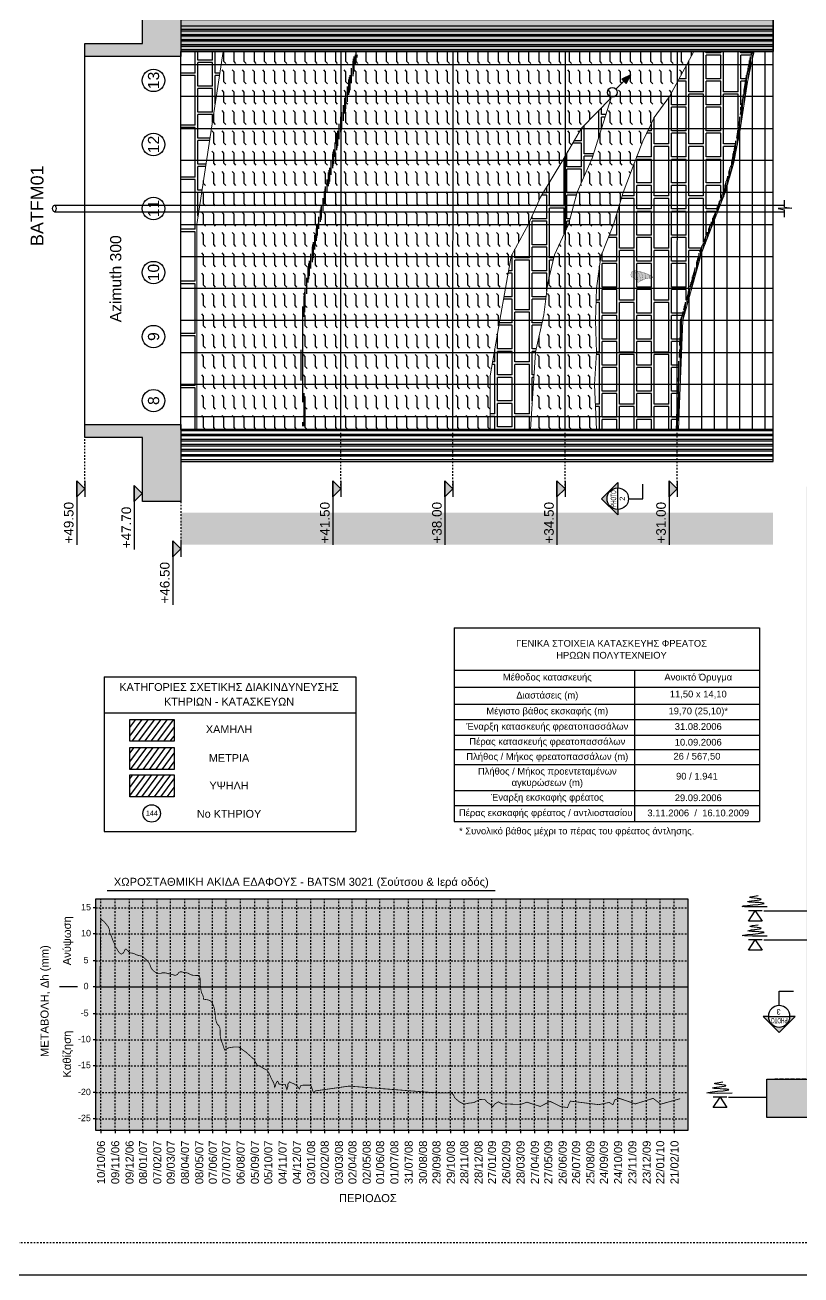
# Model space of a CAD drawing. Header units: millimetres. Extents: x 167 to 1023, y -2 to 136.
# Drawn here: x 849.9 to 898.4, y -2.4 to 75.7 of the extents above; entities that cross this region are included whole.
import ezdxf
from ezdxf.enums import TextEntityAlignment as Align

# ---------------------------------------------------------------- set-up
doc = ezdxf.new("R2010")
doc.units = ezdxf.units.MM
for name, pattern in [('DASHED', [0.75, 0.5, -0.25]), ('M-DIAKEK100', [0.35, 0.25, -0.1]), ('SDOT1', [1, 0, -1])]:
    doc.linetypes.add(name, pattern=pattern)
for name, color, linetype in [('A-LEVELS', 6, 'Continuous'), ('A-SYMB-GENR', 2, 'Continuous'), ('COREBOREHOLES', 6, 'Continuous'), ('CW403-Text 0.30 Height', 2, 'Continuous'), ('GEOLOGY', 7, 'Continuous'), ('HATCH DIAKINDYNEYSHS', 112, 'Continuous'), ('monitoring', 5, 'Continuous'), ('OTM Line 0.11', 11, 'Continuous'), ('OTM Line 0.15', 1, 'Continuous'), ('OTM Line 0.25', 7, 'Continuous'), ('OTM Line 0.35', 3, 'Continuous'), ('OTM Line 0.50', 6, 'Continuous'), ('OTM Line Dots 0.25', 2, 'SDOT1'), ('OTM Line Rock 0.50', 6, 'ROCKIN'), ('OTM Solid 253', 253, 'Continuous'), ('OTM Text 0.35', 3, 'Continuous'), ('OTM Title + Pinakida', 7, 'Continuous'), ('TEXT', 3, 'Continuous'), ('ΚΤΗΡΙΑ', 7, 'Continuous')]:
    doc.layers.add(name, color=color, linetype=linetype)
doc.layers.add('contacts', color=2, linetype='Continuous', lineweight=20)
doc.layers.add('ΣΥΟ', color=170, linetype='Continuous', lineweight=25)
doc.styles.add('ARIAL', font='ARIAL.TTF')
doc.styles.add('Arial Greek', font='ARIAL.TTF')
doc.styles.add('WG-SIMPL', font='wgsimpl.shx')
doc.linetypes.add('P2', pattern='A,1e-05,[114,OrizLt.shx,S=0.5,R=0,X=0,Y=0],-0.5,[114,OrizLt.shx,S=1,R=0,X=0,Y=0],-0.5', length=1.00001)
doc.linetypes.add('ROCKIN', pattern='A,0.0001,-0.2,[131,ltypeshp.shx,S=0.2,R=180,X=0.2,Y=0],-0.2,1,-0.1,[131,ltypeshp.shx,S=0.1,R=180,X=0.1,Y=0],-0.1,0.5,-0.05,[131,ltypeshp.shx,S=0.05,R=180,X=0.05,Y=0],-0.05,0.5', length=2.7001)
pattern_1 = [(233.582514, (-105.2012, -75.31594), (0.25549627, -0.18848848), [])]

# ---------------------------------------------------------------- blocks, each defined once
blk = doc.blocks.new('Level L')
at = {"layer": 'A-LEVELS'}
blk.add_hatch(color=256, dxfattribs=at).paths.add_polyline_path([(0.25, 0.25), (0, 0), (-0.25, 0.25)])
for p, q in [((0.25, 0.25), (-1.75, 0.25)), ((0.25, 0), (-0.25, 0))]:
    blk.add_line(p, q, dxfattribs=at)
blk.add_lwpolyline([(0.25, 0.25), (0, 0), (-0.25, 0.25)], close=True, dxfattribs=at)
at = {"layer": 'A-LEVELS', "style": 'WG-SIMPL', "width": 1.05}
blk.add_attdef('±000.00', (-1.713, 0.351), '', height=0.3, rotation=360, dxfattribs=at)
blk = doc.blocks.new('symb-sec2 L')
at = {"layer": 'A-SYMB-GENR'}
blk.add_hatch(color=256, dxfattribs=at).paths.add_polyline_path([(-0.9, 1.4), (-0.6, 1.4, -1), (0.6, 1.4), (0.9, 1.4), (0, 2.3)])
blk.add_line((-0.6, 1.4), (0.6, 1.4), dxfattribs=at)
for points in [[(-0.6, 1.4), (-0.9, 1.4), (0, 2.3), (0.9, 1.4), (0.6, 1.4)], [(0, 0.8), (0, 0), (0.8, 0)]]:
    blk.add_lwpolyline(points, dxfattribs=at)
blk.add_circle((0, 1.4), 0.6, dxfattribs=at)
at = {"layer": 'A-SYMB-GENR', "style": 'WG-SIMPL', "width": 1.05}
blk.add_attdef('A', text='', height=0.3, dxfattribs=at).set_placement((0, 1.4), align=Align.BOTTOM_CENTER)
blk.add_attdef('000', text='', height=0.3, dxfattribs=at).set_placement((0, 1.3), align=Align.TOP_CENTER)
blk = doc.blocks.new('GASTEROPOD')
at = {"color": 7, "ltscale": 0.1, "const_width": 0.01}
for points in [[(1008.433, 118.599), (1008.384, 118.536), (1008.334, 118.481), (1008.288, 118.437), (1008.227, 118.392), (1008.185, 118.357), (1008.148, 118.327), (1008.126, 118.296), (1008.119, 118.281), (1008.121, 118.267), (1008.128, 118.252), (1008.176, 118.166), (1008.221, 118.087), (1008.255, 118.018), (1008.297, 117.93), (1008.313, 117.885), (1008.331, 117.836), (1008.342, 117.792), (1008.348, 117.764), (1008.355, 117.734), (1008.36, 117.707), (1008.366, 117.676), (1008.37, 117.642), (1008.374, 117.61), (1008.377, 117.578), (1008.383, 117.533), (1008.387, 117.496), (1008.393, 117.458), (1008.398, 117.416), (1008.404, 117.394), (1008.409, 117.378), (1008.415, 117.367), (1008.421, 117.361), (1008.425, 117.358), (1008.429, 117.357), (1008.433, 117.358), (1008.438, 117.36), (1008.445, 117.365), (1008.456, 117.377), (1008.482, 117.408), (1008.498, 117.432), (1008.507, 117.448), (1008.518, 117.467), (1008.548, 117.521), (1008.579, 117.578), (1008.626, 117.677), (1008.672, 117.784), (1008.699, 117.856), (1008.719, 117.917), (1008.733, 117.956), (1008.747, 118.008), (1008.76, 118.057), (1008.771, 118.098), (1008.784, 118.153), (1008.797, 118.21), (1008.804, 118.249), (1008.811, 118.29), (1008.818, 118.328), (1008.825, 118.374), (1008.831, 118.42), (1008.832, 118.459), (1008.834, 118.502), (1008.834, 118.538), (1008.832, 118.569), (1008.825, 118.595), (1008.817, 118.617), (1008.809, 118.635), (1008.795, 118.653), (1008.781, 118.667), (1008.767, 118.683), (1008.748, 118.699), (1008.726, 118.711), (1008.706, 118.719), (1008.673, 118.727), (1008.635, 118.731), (1008.591, 118.734), (1008.566, 118.734), (1008.53, 118.728), (1008.499, 118.719), (1008.467, 118.705), (1008.438, 118.679), (1008.428, 118.65), (1008.428, 118.622), (1008.434, 118.595), (1008.446, 118.573), (1008.464, 118.556), (1008.485, 118.54), (1008.507, 118.53), (1008.532, 118.522), (1008.552, 118.518), (1008.577, 118.514)], [(1008.829, 118.551), (1008.806, 118.519), (1008.777, 118.492), (1008.749, 118.469), (1008.712, 118.446), (1008.672, 118.425), (1008.635, 118.409), (1008.607, 118.397), (1008.573, 118.383), (1008.544, 118.372), (1008.512, 118.359), (1008.482, 118.348), (1008.451, 118.339), (1008.42, 118.329), (1008.387, 118.32), (1008.347, 118.31), (1008.308, 118.304), (1008.263, 118.297), (1008.234, 118.295), (1008.2, 118.293), (1008.164, 118.293), (1008.126, 118.297)], [(1008.192, 118.141), (1008.223, 118.14), (1008.256, 118.14), (1008.281, 118.141), (1008.3, 118.143), (1008.322, 118.145), (1008.341, 118.148), (1008.361, 118.151), (1008.385, 118.155), (1008.411, 118.161), (1008.438, 118.167), (1008.469, 118.175), (1008.492, 118.183), (1008.526, 118.194), (1008.562, 118.206), (1008.603, 118.22), (1008.631, 118.232), (1008.66, 118.244), (1008.68, 118.255), (1008.699, 118.267), (1008.72, 118.282), (1008.739, 118.296), (1008.761, 118.315), (1008.78, 118.332), (1008.795, 118.35), (1008.81, 118.368), (1008.83, 118.394)], [(1008.269, 117.993), (1008.295, 117.99), (1008.321, 117.986), (1008.339, 117.985), (1008.357, 117.985), (1008.376, 117.985), (1008.397, 117.986), (1008.418, 117.99), (1008.451, 117.996), (1008.473, 118), (1008.495, 118.006), (1008.519, 118.012), (1008.542, 118.019), (1008.569, 118.029), (1008.589, 118.037), (1008.614, 118.046), (1008.639, 118.057), (1008.662, 118.068), (1008.686, 118.082), (1008.716, 118.102), (1008.743, 118.125), (1008.76, 118.14), (1008.773, 118.151), (1008.786, 118.165)], [(1008.339, 117.811), (1008.367, 117.806), (1008.389, 117.803), (1008.412, 117.802), (1008.438, 117.803), (1008.462, 117.805), (1008.481, 117.807), (1008.501, 117.81), (1008.522, 117.814), (1008.545, 117.82), (1008.564, 117.827), (1008.583, 117.835), (1008.605, 117.846), (1008.626, 117.857), (1008.647, 117.868), (1008.669, 117.883), (1008.687, 117.894), (1008.701, 117.904), (1008.719, 117.917)], [(1008.379, 117.599), (1008.406, 117.597), (1008.436, 117.595), (1008.46, 117.595), (1008.493, 117.595), (1008.516, 117.596), (1008.534, 117.599), (1008.549, 117.605), (1008.563, 117.611), (1008.582, 117.618), (1008.602, 117.626)]]:
    blk.add_lwpolyline(points, dxfattribs=at)

msp = doc.modelspace()

# ---------------------------------------------------------------- hatches: boundary and pattern name
at = {"linetype": 'DASHED', "ltscale": 0.1}
h = msp.add_hatch(color=253, dxfattribs=at)
h.paths.add_polyline_path([(859.634, 73.742), (853.634, 73.742), (853.634, 74.542), (857.234, 74.542), (857.234, 78.542), (859.634, 78.542)])
edge = h.paths.add_edge_path()
edge.add_line((859.634, 43.242), (896.634, 43.242))
edge.add_line((896.634, 43.242), (896.634, 45.242))
edge.add_line((896.634, 45.242), (859.634, 45.242))
edge.add_line((859.634, 76.042), (896.634, 76.042))
edge.add_line((896.634, 76.042), (896.634, 74.042))
edge.add_line((896.634, 74.042), (859.634, 74.042))
at = {"ltscale": 0.1}
msp.add_hatch(color=253, dxfattribs=at).paths.add_polyline_path([(887.884, 59.942), (887.948, 59.893), (888.003, 59.843), (888.047, 59.797), (888.091, 59.736), (888.127, 59.694), (888.157, 59.657), (888.188, 59.635), (888.203, 59.628), (888.216, 59.631), (888.232, 59.637), (888.318, 59.686), (888.397, 59.731), (888.466, 59.764), (888.554, 59.806), (888.598, 59.823), (888.648, 59.84), (888.692, 59.851), (888.719, 59.858), (888.75, 59.864), (888.777, 59.869), (888.808, 59.875), (888.842, 59.879), (888.873, 59.883), (888.906, 59.886), (888.951, 59.892), (888.988, 59.896), (889.026, 59.902), (889.068, 59.907), (889.09, 59.914), (889.106, 59.919), (889.117, 59.925), (889.122, 59.93), (889.126, 59.935), (889.127, 59.939), (889.126, 59.942), (889.124, 59.948), (889.119, 59.954), (889.107, 59.965), (889.076, 59.991), (889.052, 60.007), (889.035, 60.016), (889.017, 60.027), (888.963, 60.058), (888.905, 60.088), (888.807, 60.135), (888.7, 60.181), (888.627, 60.209), (888.567, 60.228), (888.528, 60.242), (888.476, 60.257), (888.426, 60.269), (888.385, 60.28), (888.33, 60.293), (888.274, 60.306), (888.235, 60.314), (888.193, 60.32), (888.156, 60.328), (888.11, 60.335), (888.064, 60.34), (888.025, 60.341), (887.982, 60.343), (887.946, 60.343), (887.915, 60.341), (887.889, 60.334), (887.867, 60.327), (887.849, 60.318), (887.83, 60.304), (887.817, 60.291), (887.801, 60.276), (887.785, 60.257), (887.773, 60.235), (887.765, 60.215), (887.757, 60.182), (887.752, 60.144), (887.75, 60.101), (887.75, 60.076), (887.756, 60.039), (887.765, 60.008), (887.779, 59.976), (887.805, 59.948), (887.834, 59.938), (887.862, 59.938)])
at = {"linetype": 'DASHED', "ltscale": 0.1}
msp.add_hatch(color=253, dxfattribs=at).paths.add_polyline_path([(859.634, 50.742), (859.634, 45.942), (857.234, 45.942), (857.234, 49.942), (853.634, 49.942), (853.634, 50.742)])
h = msp.add_hatch(color=253, dxfattribs=at)
h.paths.add_polyline_path([(901.034, 9.875), (901.034, 3.875), (900.234, 3.875), (900.234, 7.475), (896.234, 7.475), (896.234, 9.875)])
edge = h.paths.add_edge_path()
edge.add_line((931.534, 9.875), (931.534, 46.875))
edge.add_line((931.534, 46.875), (929.534, 46.875))
edge.add_line((929.534, 46.875), (929.534, 9.875))
edge.add_line((898.734, 9.875), (898.734, 46.874))
edge.add_line((898.734, 46.874), (900.734, 46.874))
edge.add_line((900.734, 46.874), (900.734, 9.875))
at = {"layer": 'GEOLOGY', "ltscale": 0.1, "true_color": 0x88c0d8}
h = msp.add_hatch(dxfattribs=at)
h.set_pattern_fill('AR-BRELM', color=133, scale=0.016, angle=90, style=0)
h.set_pattern_definition([(90, (678.4406, -50.8474), (-2.167744, 1e-16), [3.0988, -0.1524]), (90, (677.5262, -50.8474), (-2.167744, 1e-16), [3.0988, -0.1524]), (90, (677.3567, -50.0346), (-2.167744, 1e-16), [1.4732, -0.1524]), (90, (676.4423, -50.0346), (-2.167744, 1e-16), [1.4732, -0.1524]), (180, (678.4406, -50.8474), (-4e-16, -3.2512), [0.9144, -1.253338]), (180, (678.4406, -50.9998), (-4e-16, -3.2512), [0.9144, -1.253338]), (180, (677.3567, -50.0346), (-2e-16, -1.6256), [0.9144, -1.253338]), (180, (677.3567, -50.187), (-2e-16, -1.6256), [0.9144, -1.253338])])
h.paths.add_polyline_path([(859.634, 50.442), (859.634, 74.042), (862.286, 74.042), (860.644, 63.242), (860.634, 50.442)])
at = {"layer": 'HATCH DIAKINDYNEYSHS', "ltscale": 15}
h = msp.add_hatch(dxfattribs=at)
h.set_pattern_fill('ANSI31', color=256, scale=0.1, angle=188.58251, style=0)
h.set_pattern_definition(pattern_1)
h.paths.add_polyline_path([(856.456, 32.333), (859.217, 32.333), (859.217, 30.967), (856.456, 30.967)])
h = msp.add_hatch(dxfattribs=at)
h.set_pattern_fill('ANSI31', color=40, scale=0.1, angle=188.58251, style=0)
h.set_pattern_definition(pattern_1)
h.paths.add_polyline_path([(856.456, 30.579), (859.217, 30.579), (859.217, 29.213), (856.456, 29.213)])
h = msp.add_hatch(dxfattribs=at)
h.set_pattern_fill('ANSI31', color=1, scale=0.1, angle=188.58251, style=0)
h.set_pattern_definition(pattern_1)
h.paths.add_polyline_path([(856.456, 28.873), (859.217, 28.873), (859.217, 27.507), (856.456, 27.507)])
at = {"layer": 'monitoring'}
msp.add_hatch(color=256, dxfattribs=at).paths.add_polyline_path([(887.175, 72.33), (887.451, 72.041), (887.748, 72.599)])
at = {"layer": 'OTM Line 0.11', "linetype": 'DASHED', "ltscale": 0.1}
h = msp.add_hatch(dxfattribs=at)
h.set_pattern_fill('PLASTI', color=250, scale=0.04, angle=90, style=0)
h.paths.add_polyline_path([(870.479, 73.836), (868.812, 66.216), (867.637, 60.848), (867.177, 57.591), (867.14, 53.728), (867.325, 51.117), (867.173, 50.659), (867.428, 50.647), (867.428, 50.987), (867.428, 52.242), (867.257, 53.242), (867.345, 56.242), (867.345, 57.461), (867.542, 59.242), (867.696, 60.242), (867.93, 61.213), (868.15, 62.464), (869.687, 69.242), (870.119, 71.242), (870.687, 73.844)])
at = {"layer": 'OTM Line 0.11', "ltscale": 0.1, "true_color": 0x88c0d8}
h = msp.add_hatch(dxfattribs=at)
h.set_pattern_fill('AR-BRELM', color=133, scale=0.016, angle=90, style=0)
h.set_pattern_definition([(90, (-397.5226, 0), (-2.167744, 1e-16), [3.0988, -0.1524]), (90, (-398.437, 6e-17), (-2.167744, 1e-16), [3.0988, -0.1524]), (90, (-398.6064, 0.8128), (-2.167744, 1e-16), [1.4732, -0.1524]), (90, (-399.5208, 0.8128), (-2.167744, 1e-16), [1.4732, -0.1524]), (180, (-397.5226, 0), (-4e-16, -3.2512), [0.9144, -1.2533376]), (180, (-397.5226, -0.1524), (-4e-16, -3.2512), [0.9144, -1.2533376]), (180, (-398.6064, 0.8128), (-2e-16, -1.6256), [0.9144, -1.2533376]), (180, (-398.6064, 0.6604), (-2e-16, -1.6256), [0.9144, -1.2533376])])
edge = h.paths.add_edge_path()
edge.add_line((891.685, 74.049), (890.165, 71.242))
edge.add_line((890.165, 71.242), (889.208, 69.931))
edge.add_line((889.208, 69.931), (888.495, 68.458))
edge.add_line((888.495, 68.458), (887.955, 67.048))
edge.add_line((887.955, 67.048), (887.27, 65.242))
edge.add_line((887.27, 65.242), (886.672, 63.242))
edge.add_line((886.672, 63.242), (885.863, 61.242))
edge.add_line((885.863, 61.242), (885.596, 59.242))
edge.add_line((885.596, 59.242), (885.546, 57.242))
edge.add_line((885.546, 57.242), (885.61, 55.242))
edge.add_line((885.61, 55.242), (885.485, 53.242))
edge.add_line((885.485, 53.242), (885.6, 50.442))
edge.add_line((885.6, 50.442), (890.588, 50.442))
edge.add_line((890.588, 50.442), (890.849, 57.242))
edge.add_line((890.849, 57.242), (892.021, 61.459))
edge.add_line((892.021, 61.459), (893.505, 65.242))
edge.add_line((893.505, 65.242), (894.023, 67.034))
edge.add_line((894.023, 67.034), (894.443, 69.161))
edge.add_line((894.443, 69.161), (894.883, 72.133))
edge.add_line((894.883, 72.133), (895.175, 73.537))
edge.add_line((895.175, 73.537), (895.307, 74.042))
edge.add_line((895.307, 74.042), (891.681, 74.042))
at = {"layer": 'OTM Line 0.11', "linetype": 'DASHED', "ltscale": 0.1}
h = msp.add_hatch(dxfattribs=at)
h.set_pattern_fill('PLASTI', color=250, scale=0.04, angle=90, style=0)
h.set_pattern_definition([(90, (-362.83408, 0), (-0.254, 2e-17), []), (90, (-362.86583, 2e-18), (-0.254, 2e-17), []), (90, (-362.89758, 4e-18), (-0.254, 2e-17), []), (90, (-362.99283, 1e-17), (-0.254, 2e-17), [])])
h.paths.add_polyline_path([(895.45, 74.042), (895.317, 73.537), (895.026, 72.133), (894.585, 69.161), (894.166, 67.034), (893.648, 65.242), (892.164, 61.459), (890.992, 57.242), (890.731, 50.442), (890.588, 50.442), (890.849, 57.242), (892.021, 61.459), (893.505, 65.242), (894.023, 67.034), (894.443, 69.161), (894.883, 72.133), (895.175, 73.537), (895.307, 74.042)])
at = {"layer": 'OTM Line 0.11', "ltscale": 0.1, "true_color": 0xe0c2a3}
h = msp.add_hatch(dxfattribs=at)
h.set_pattern_fill('ANSI31', color=9, scale=0.25, angle=45, style=0)
edge = h.paths.add_edge_path()
edge.add_line((895.45, 74.042), (896.629, 74.042))
edge.add_line((896.629, 74.042), (896.629, 50.442))
edge.add_line((896.629, 50.442), (890.731, 50.442))
edge.add_line((890.731, 50.442), (890.992, 57.242))
edge.add_line((890.992, 57.242), (892.164, 61.459))
edge.add_line((892.164, 61.459), (893.648, 65.242))
edge.add_line((893.648, 65.242), (894.166, 67.034))
edge.add_line((894.166, 67.034), (894.585, 69.161))
edge.add_line((894.585, 69.161), (895.026, 72.133))
edge.add_line((895.026, 72.133), (895.317, 73.537))
edge.add_line((895.317, 73.537), (895.452, 74.049))
at = {"layer": 'OTM Line 0.50', "ltscale": 0.1, "true_color": 0xdac890}
h = msp.add_hatch(dxfattribs=at)
h.set_pattern_fill('FLEX', color=31, scale=0.1, angle=90, style=0)
h.set_pattern_definition([(90, (0, 3.56694), (-0.635, 4e-17), [0.635, -0.635]), (135, (4e-17, 4.20194), (-0.63500027, 8e-17), [0.15875, -0.580526, 0.15875, -0.898026])])
edge = h.paths.add_edge_path()
edge.add_line((891.681, 74.042), (862.286, 74.042))
edge.add_line((862.286, 74.042), (860.644, 63.242))
edge.add_line((860.644, 63.242), (860.634, 50.442))
edge.add_line((860.634, 50.442), (878.957, 50.442))
edge.add_line((878.957, 50.442), (878.951, 53.787))
edge.add_line((878.951, 53.787), (879.564, 57.261))
edge.add_line((879.564, 57.261), (880.269, 61.261))
edge.add_line((880.269, 61.261), (881.349, 63.261))
edge.add_line((881.349, 63.261), (882.096, 64.953))
edge.add_line((882.096, 64.953), (883.509, 67.261))
edge.add_line((883.509, 67.261), (884.661, 69.261))
edge.add_line((884.661, 69.261), (886.527, 71.151))
edge.add_line((886.527, 71.151), (885.331, 67.379))
edge.add_line((885.331, 67.379), (884.398, 65.261))
edge.add_line((884.398, 65.261), (883.843, 63.242))
edge.add_line((883.843, 63.242), (882.978, 61.346))
edge.add_line((882.978, 61.346), (882.556, 59.6))
edge.add_line((882.556, 59.6), (882.316, 57.594))
edge.add_line((882.316, 57.594), (881.791, 55.261))
edge.add_line((881.791, 55.261), (881.473, 50.442))
edge.add_line((881.473, 50.442), (885.6, 50.442))
edge.add_line((885.6, 50.442), (885.485, 53.242))
edge.add_line((885.485, 53.242), (885.61, 55.242))
edge.add_line((885.61, 55.242), (885.546, 57.242))
edge.add_line((885.546, 57.242), (885.596, 59.242))
edge.add_line((885.596, 59.242), (885.863, 61.242))
edge.add_line((885.863, 61.242), (886.672, 63.242))
edge.add_line((886.672, 63.242), (887.27, 65.242))
edge.add_line((887.27, 65.242), (887.955, 67.048))
edge.add_line((887.955, 67.048), (888.495, 68.458))
edge.add_line((888.495, 68.458), (889.208, 69.931))
edge.add_line((889.208, 69.931), (890.165, 71.242))
edge.add_line((890.165, 71.242), (891.685, 74.049))
at = {"layer": 'OTM Line 0.50', "ltscale": 0.1, "true_color": 0x88c0d8}
h = msp.add_hatch(dxfattribs=at)
h.set_pattern_fill('AR-BRELM', color=133, scale=0.016, angle=90, style=0)
h.set_pattern_definition([(90, (517.2273, -55.881), (-2.167744, 1e-16), [3.0988, -0.1524]), (90, (516.313, -55.881), (-2.167744, 1e-16), [3.0988, -0.1524]), (90, (516.1435, -55.0682), (-2.167744, 1e-16), [1.4732, -0.1524]), (90, (515.229, -55.0682), (-2.167744, 1e-16), [1.4732, -0.1524]), (180, (517.2273, -55.881), (-4e-16, -3.2512), [0.9144, -1.253338]), (180, (517.2273, -56.0334), (-4e-16, -3.2512), [0.9144, -1.253338]), (180, (516.1435, -55.0682), (-2e-16, -1.6256), [0.9144, -1.253338]), (180, (516.1435, -55.2206), (-2e-16, -1.6256), [0.9144, -1.253338])])
h.paths.add_polyline_path([(881.477, 50.492), (881.791, 55.261), (882.316, 57.594), (882.556, 59.6), (882.978, 61.346), (883.843, 63.242), (884.398, 65.261), (885.331, 67.379), (886.527, 71.151), (884.661, 69.261), (883.509, 67.261), (882.096, 64.953), (881.349, 63.261), (880.269, 61.261), (879.564, 57.261), (878.951, 53.787), (878.957, 50.494)])
at = {"layer": 'ΣΥΟ'}
h = msp.add_hatch(color=1, dxfattribs=at)
h.set_gradient(color1=(201, 195, 182), one_color=1, tint=1, name='INVHEMISPHERICAL')
h.paths.add_polyline_path([(854.321, 21.118), (891.306, 21.118), (891.306, 6.652), (854.321, 6.652)])

# ---------------------------------------------------------------- linework, layer by layer
at = {"color": 7, "ltscale": 0.1}
for p, q in [((854.845, 34.995), (870.577, 34.995)), ((854.845, 34.995), (854.845, 25.328)), ((870.577, 34.995), (870.577, 25.328)), ((854.845, 32.739), (870.577, 32.739)), ((854.845, 25.328), (870.577, 25.328)), ((855.026, 21.65), (879.273, 21.65)), ((854.321, 20.567), (854.156, 20.567)), ((854.321, 18.946), (854.156, 18.946)), ((854.321, 17.26), (854.156, 17.26)), ((853.187, 15.638), (852.05, 15.638)), ((854.321, 15.638), (854.156, 15.638)), ((854.321, 15.638), (891.306, 15.638)), ((854.321, 13.954), (854.156, 13.954)), ((854.321, 12.329), (854.156, 12.329)), ((854.321, 10.708), (854.156, 10.708)), ((854.321, 9.023), (854.156, 9.023)), ((854.321, 7.398), (854.156, 7.398)), ((854.639, 6.652), (854.639, 6.486)), ((855.53, 6.652), (855.53, 6.486)), ((856.423, 6.652), (856.423, 6.486)), ((857.265, 6.652), (857.265, 6.486)), ((858.156, 6.652), (858.156, 6.486)), ((858.995, 6.652), (858.995, 6.486)), ((859.886, 6.652), (859.886, 6.486)), ((860.779, 6.652), (860.779, 6.486)), ((861.623, 6.652), (861.623, 6.486)), ((862.462, 6.652), (862.462, 6.486)), ((863.359, 6.652), (863.359, 6.486)), ((864.25, 6.652), (864.25, 6.486)), ((865.089, 6.652), (865.089, 6.486)), ((865.98, 6.652), (865.98, 6.486)), ((866.873, 6.652), (866.873, 6.486)), ((867.765, 6.652), (867.765, 6.486)), ((868.61, 6.652), (868.61, 6.486)), ((869.503, 6.652), (869.503, 6.486)), ((870.346, 6.652), (870.346, 6.486)), ((871.236, 6.652), (871.236, 6.486)), ((872.076, 6.652), (872.076, 6.486)), ((872.967, 6.652), (872.967, 6.486)), ((873.859, 6.652), (873.859, 6.486)), ((874.752, 6.652), (874.752, 6.486)), ((875.597, 6.652), (875.597, 6.486)), ((876.49, 6.652), (876.49, 6.486)), ((877.333, 6.652), (877.333, 6.486)), ((878.223, 6.652), (878.223, 6.486)), ((879.063, 6.652), (879.063, 6.486)), ((879.953, 6.652), (879.953, 6.486)), ((880.846, 6.652), (880.846, 6.486)), ((881.739, 6.652), (881.739, 6.486)), ((882.584, 6.652), (882.584, 6.486)), ((883.477, 6.652), (883.477, 6.486)), ((884.32, 6.652), (884.32, 6.486)), ((885.21, 6.652), (885.21, 6.486)), ((886.05, 6.652), (886.05, 6.486)), ((886.94, 6.652), (886.94, 6.486)), ((887.833, 6.652), (887.833, 6.486)), ((888.726, 6.652), (888.726, 6.486)), ((889.57, 6.652), (889.57, 6.486)), ((890.463, 6.652), (890.463, 6.486))]:
    msp.add_line(p, q, dxfattribs=at)
at = {"color": 253, "linetype": 'DASHED', "ltscale": 0.1}
for p, q in [((854.639, 6.652), (854.639, 21.118)), ((855.53, 6.652), (855.53, 21.118)), ((856.423, 6.652), (856.423, 21.118)), ((857.265, 6.652), (857.265, 21.118)), ((858.156, 6.652), (858.156, 21.118)), ((858.995, 6.652), (858.995, 21.118)), ((859.886, 6.652), (859.886, 21.118)), ((860.779, 6.652), (860.779, 21.118)), ((861.623, 6.652), (861.623, 21.118)), ((862.462, 6.652), (862.462, 21.118)), ((863.359, 6.652), (863.359, 21.118)), ((864.25, 6.652), (864.25, 21.118)), ((865.089, 6.652), (865.089, 21.118)), ((865.98, 6.652), (865.98, 21.118)), ((866.873, 6.652), (866.873, 21.118)), ((866.873, 6.652), (866.873, 21.118)), ((867.765, 6.652), (867.765, 21.118)), ((868.61, 6.652), (868.61, 21.118)), ((869.503, 6.652), (869.503, 21.118)), ((870.346, 6.652), (870.346, 21.118)), ((871.236, 6.652), (871.236, 21.118)), ((872.076, 6.652), (872.076, 21.118)), ((872.967, 6.652), (872.967, 21.118)), ((873.859, 6.652), (873.859, 21.118)), ((873.859, 6.652), (873.859, 21.118)), ((874.752, 6.652), (874.752, 21.118)), ((875.597, 6.652), (875.597, 21.118)), ((876.49, 6.652), (876.49, 21.118)), ((877.333, 6.652), (877.333, 21.118)), ((878.223, 6.652), (878.223, 21.118)), ((879.063, 6.652), (879.063, 21.118)), ((879.953, 6.652), (879.953, 21.118)), ((880.846, 6.652), (880.846, 21.118)), ((880.846, 6.652), (880.846, 21.118)), ((881.739, 6.652), (881.739, 21.118)), ((882.584, 6.652), (882.584, 21.118)), ((883.477, 6.652), (883.477, 21.118)), ((884.32, 6.652), (884.32, 21.118)), ((885.21, 6.652), (885.21, 21.118)), ((886.05, 6.652), (886.05, 21.118)), ((886.94, 6.652), (886.94, 21.118)), ((887.833, 6.652), (887.833, 21.118)), ((887.833, 6.652), (887.833, 21.118)), ((888.726, 6.652), (888.726, 21.118)), ((889.57, 6.652), (889.57, 21.118)), ((890.463, 6.652), (890.463, 21.118)), ((854.321, 20.567), (891.306, 20.567)), ((854.321, 18.946), (891.306, 18.946)), ((854.321, 17.26), (891.306, 17.26)), ((854.321, 13.954), (891.306, 13.954)), ((854.321, 12.329), (891.306, 12.329)), ((854.321, 10.708), (891.306, 10.708)), ((854.321, 9.023), (891.306, 9.023)), ((854.321, 7.398), (891.306, 7.398))]:
    msp.add_line(p, q, dxfattribs=at)
at = {"color": 7, "linetype": 'DASHED', "ltscale": 0.1}
msp.add_lwpolyline([(981.144, -0.365), (771.789, -0.365), (771.789, 133.548), (1021.144, 133.548), (1021.144, 57.035)], dxfattribs=at)
at = {"color": 7, "ltscale": 0.1, "const_width": 0.01}
for points in [[(887.884, 59.942), (887.948, 59.893), (888.003, 59.843), (888.047, 59.797), (888.091, 59.736), (888.127, 59.694), (888.157, 59.657), (888.188, 59.635), (888.203, 59.628), (888.216, 59.631), (888.232, 59.637), (888.318, 59.686), (888.397, 59.731), (888.466, 59.764), (888.554, 59.806), (888.598, 59.823), (888.648, 59.84), (888.692, 59.851), (888.719, 59.858), (888.75, 59.864), (888.777, 59.869), (888.808, 59.875), (888.842, 59.879), (888.873, 59.883), (888.906, 59.886), (888.951, 59.892), (888.988, 59.896), (889.026, 59.902), (889.068, 59.907), (889.09, 59.914), (889.106, 59.919), (889.117, 59.925), (889.122, 59.93), (889.126, 59.935), (889.127, 59.939), (889.126, 59.942), (889.124, 59.948), (889.119, 59.954), (889.107, 59.965), (889.076, 59.991), (889.052, 60.007), (889.035, 60.016), (889.017, 60.027), (888.963, 60.058), (888.905, 60.088), (888.807, 60.135), (888.7, 60.181), (888.627, 60.209), (888.567, 60.228), (888.528, 60.242), (888.476, 60.257), (888.426, 60.269), (888.385, 60.28), (888.33, 60.293), (888.274, 60.306), (888.235, 60.314), (888.193, 60.32), (888.156, 60.328), (888.11, 60.335), (888.064, 60.34), (888.025, 60.341), (887.982, 60.343), (887.946, 60.343), (887.915, 60.341), (887.889, 60.334), (887.867, 60.327), (887.849, 60.318), (887.83, 60.304), (887.817, 60.291), (887.801, 60.276), (887.785, 60.257), (887.773, 60.235), (887.765, 60.215), (887.757, 60.182), (887.752, 60.144), (887.75, 60.101), (887.75, 60.076), (887.756, 60.039), (887.765, 60.008), (887.779, 59.976), (887.805, 59.948), (887.834, 59.938), (887.862, 59.938), (887.889, 59.943), (887.91, 59.955), (887.928, 59.973), (887.944, 59.994), (887.954, 60.016), (887.962, 60.042), (887.966, 60.061), (887.969, 60.086)], [(887.884, 59.942), (887.948, 59.893), (888.003, 59.843), (888.047, 59.797), (888.091, 59.736), (888.127, 59.694), (888.157, 59.657), (888.188, 59.635), (888.203, 59.628), (888.216, 59.631), (888.232, 59.637), (888.318, 59.686), (888.397, 59.731), (888.466, 59.764), (888.554, 59.806), (888.598, 59.823), (888.648, 59.84), (888.692, 59.851), (888.719, 59.858), (888.75, 59.864), (888.777, 59.869), (888.808, 59.875), (888.842, 59.879), (888.873, 59.883), (888.906, 59.886), (888.951, 59.892), (888.988, 59.896), (889.026, 59.902), (889.068, 59.907), (889.09, 59.914), (889.106, 59.919), (889.117, 59.925), (889.122, 59.93), (889.126, 59.935), (889.127, 59.939), (889.126, 59.942), (889.124, 59.948), (889.119, 59.954), (889.107, 59.965), (889.076, 59.991), (889.052, 60.007), (889.035, 60.016), (889.017, 60.027), (888.963, 60.058), (888.905, 60.088), (888.807, 60.135), (888.7, 60.181), (888.627, 60.209), (888.567, 60.228), (888.528, 60.242), (888.476, 60.257), (888.426, 60.269), (888.385, 60.28), (888.33, 60.293), (888.274, 60.306), (888.235, 60.314), (888.193, 60.32), (888.156, 60.328), (888.11, 60.335), (888.064, 60.34), (888.025, 60.341), (887.982, 60.343), (887.946, 60.343), (887.915, 60.341), (887.889, 60.334), (887.867, 60.327), (887.849, 60.318), (887.83, 60.304), (887.817, 60.291), (887.801, 60.276), (887.785, 60.257), (887.773, 60.235), (887.765, 60.215), (887.757, 60.182), (887.752, 60.144), (887.75, 60.101), (887.75, 60.076), (887.756, 60.039), (887.765, 60.008), (887.779, 59.976), (887.805, 59.948), (887.834, 59.938), (887.862, 59.938), (887.884, 59.942)]]:
    msp.add_lwpolyline(points, dxfattribs=at)
at = {"color": 7, "ltscale": 0.1}
msp.add_lwpolyline([(854.321, 21.118), (891.306, 21.118), (891.306, 6.652), (854.321, 6.652)], close=True, dxfattribs=at)
at = {"color": 1, "ltscale": 0.1, "const_width": 0.05}
msp.add_lwpolyline([(854.321, 15.634), (854.444, 15.637), (854.512, 15.625), (854.586, 15.624), (854.638, 19.867), (854.822, 19.725), (854.959, 19.569), (855.106, 19.377), (855.17, 19.221), (855.197, 19.02), (855.289, 18.814), (855.362, 18.621), (855.417, 18.466), (855.487, 18.332), (855.532, 18.137), (855.605, 18.051), (855.695, 17.914), (855.749, 17.818), (855.848, 17.71), (855.931, 17.678), (856.043, 17.745), (856.104, 17.853), (856.148, 17.959), (856.209, 17.994), (856.282, 17.924), (856.366, 17.834), (856.49, 17.745), (856.611, 17.735), (856.717, 17.704), (856.859, 17.634), (857.016, 17.587), (857.205, 17.548), (857.351, 17.442), (857.482, 17.317), (857.593, 17.214), (857.682, 17.082), (857.735, 16.93), (857.788, 16.798), (857.876, 16.683), (857.971, 16.594), (858.099, 16.508), (858.188, 16.469), (858.383, 16.475), (858.491, 16.511), (858.639, 16.508), (858.8, 16.475), (858.948, 16.43), (859.117, 16.397), (859.29, 16.344), (859.418, 16.402), (859.463, 16.453), (859.509, 16.524), (859.59, 16.568), (859.711, 16.565), (859.819, 16.527), (859.931, 16.521), (860.086, 16.487), (860.204, 16.419), (860.331, 16.366), (860.455, 16.348), (860.607, 16.342), (860.715, 16.338), (860.789, 16.307), (860.843, 16.154), (860.849, 16.003), (860.849, 15.8), (860.881, 15.513), (860.929, 15.26), (861.004, 15.135), (861.043, 14.99), (861.055, 14.865), (861.128, 14.85), (861.337, 14.817), (861.48, 14.765), (861.598, 14.617), (861.674, 14.456), (861.73, 14.276), (861.764, 14.053), (861.787, 13.891), (861.797, 13.712), (861.848, 13.451), (861.914, 13.308), (862.008, 13.21), (862.085, 13.039), (862.096, 12.865), (862.096, 12.716), (862.099, 12.529), (862.144, 12.349), (862.212, 12.147), (862.266, 12.008), (862.313, 11.851), (862.371, 11.683), (862.476, 11.746), (862.623, 11.824), (862.797, 11.851), (862.97, 11.877), (863.249, 11.872), (863.39, 11.777), (863.699, 11.557), (863.884, 11.393), (864.226, 11.085), (864.32, 10.889), (864.396, 10.761), (864.494, 10.696), (864.661, 10.631), (864.825, 10.525), (865.003, 10.442), (865.124, 10.27), (865.222, 10.065), (865.287, 9.906), (865.395, 9.712), (865.447, 9.598), (865.483, 9.473), (865.494, 9.351), (865.551, 9.459), (865.572, 9.577), (865.622, 9.688), (865.69, 9.741), (865.741, 9.616), (865.776, 9.552), (865.981, 9.545), (866.156, 9.541), (866.224, 9.33), (866.26, 9.215), (866.321, 9.391), (866.324, 9.563), (866.428, 9.702), (866.574, 9.623), (866.695, 9.581), (866.812, 9.499), (866.904, 9.439), (867.039, 9.258), (867.132, 9.471), (867.299, 9.492), (867.733, 9.489), (867.804, 9.376), (867.853, 9.217), (867.924, 9.016), (868.047, 9.133), (870.139, 9.433), (875.709, 9.002), (876.545, 9.006), (876.677, 8.865), (876.735, 8.723), (876.857, 8.601), (877.053, 8.44), (877.326, 8.303), (877.629, 8.367), (877.937, 8.401), (878.308, 8.596), (878.621, 8.606), (878.746, 8.456), (878.829, 8.388), (878.955, 8.307), (879.121, 8.139), (879.251, 8.312), (879.467, 8.452), (879.728, 8.321), (879.925, 8.317), (880.166, 8.311), (880.515, 8.294), (880.894, 8.301), (881.26, 8.428), (882.086, 8.16), (882.703, 8.478), (883.379, 8.149), (883.796, 8.095), (883.863, 8.29), (883.971, 8.494), (885.745, 8.274), (886.183, 8.369), (886.398, 8.411), (886.626, 8.27), (886.758, 8.584), (887.043, 8.663), (888.025, 8.32), (889.14, 8.666), (889.614, 8.305), (890.831, 8.647)], dxfattribs=at)
at = {"layer": 'contacts', "flags": 128}
for points in [[(860.634, 50.442), (860.644, 63.242), (862.286, 74.042)], [(885.6, 50.442), (885.485, 53.242), (885.61, 55.242), (885.546, 57.242), (885.596, 59.242), (885.863, 61.242), (886.672, 63.242), (887.27, 65.242), (887.955, 67.048), (888.495, 68.458), (889.208, 69.931), (890.165, 71.242), (891.685, 74.049)], [(890.731, 50.442), (890.992, 57.242), (892.164, 61.459), (893.648, 65.242), (894.166, 67.034), (894.585, 69.161), (895.026, 72.133), (895.317, 73.537), (895.45, 74.042)], [(886.527, 71.151), (884.661, 69.261), (883.509, 67.261), (882.096, 64.953), (881.349, 63.261), (880.269, 61.261), (879.564, 57.261), (878.951, 53.787), (878.957, 50.442)], [(881.473, 50.442), (881.791, 55.261), (882.316, 57.594), (882.556, 59.6), (882.978, 61.346), (883.843, 63.242), (884.398, 65.261), (885.331, 67.379), (886.527, 71.151)]]:
    msp.add_lwpolyline(points, dxfattribs=at)
at = {"layer": 'contacts', "linetype": 'DASHED', "flags": 128}
msp.add_lwpolyline([(890.588, 50.442), (890.849, 57.242), (892.021, 61.459), (893.505, 65.242), (894.023, 67.034), (894.443, 69.161), (894.883, 72.133), (895.175, 73.537), (895.307, 74.042)], dxfattribs=at)
at = {"layer": 'monitoring'}
for p, q in [((886.806, 71.703), (887.313, 72.186)), ((887.748, 72.599), (887.175, 72.33)), ((887.451, 72.041), (887.175, 72.33)), ((887.451, 72.041), (887.748, 72.599))]:
    msp.add_line(p, q, dxfattribs=at)
msp.add_circle((886.588, 71.496), 0.3, dxfattribs=at)
at = {"layer": 'OTM Line 0.15', "color": 7, "ltscale": 0.1}
for centre in [(857.931, 72.242), (857.931, 68.242), (857.931, 64.242), (857.931, 60.242), (857.931, 56.242), (857.931, 52.242)]:
    msp.add_circle(centre, 0.7, dxfattribs=at)
at = {"layer": 'OTM Line 0.25', "color": 5}
for p, q in [((897.806, 64.263), (896.945, 64.238)), ((896.945, 64.238), (897.335, 64.168)), ((897.335, 64.32), (897.335, 64.76)), ((897.335, 64.32), (897.806, 64.263)), ((897.335, 63.697), (897.335, 64.168))]:
    msp.add_line(p, q, dxfattribs=at)
at = {"layer": 'OTM Line 0.25', "ltscale": 0.1}
for p, q in [((876.714, 38.053), (876.714, 25.949)), ((876.714, 38.053), (895.791, 38.053)), ((895.791, 38.053), (895.791, 25.949)), ((876.714, 35.404), (895.791, 35.404)), ((887.977, 35.404), (887.977, 25.949)), ((876.714, 34.344), (895.791, 34.344)), ((876.714, 33.294), (895.791, 33.294)), ((876.714, 32.319), (895.791, 32.319)), ((876.714, 31.345), (895.791, 31.345)), ((876.714, 30.464), (895.791, 30.464)), ((876.714, 29.519), (895.791, 29.519)), ((876.714, 27.898), (895.791, 27.898)), ((876.714, 26.953), (895.791, 26.953)), ((876.714, 25.949), (895.791, 25.949))]:
    msp.add_line(p, q, dxfattribs=at)
at = {"layer": 'OTM Line 0.25', "linetype": 'M-DIAKEK100'}
msp.add_line((932.628, 9.875), (896.734, 9.875), dxfattribs=at)
at = {"layer": 'OTM Line 0.25', "color": 9}
for points in [[(859.629, 73.242), (896.629, 73.242)], [(896.629, 71.242), (859.629, 71.242)], [(859.629, 69.242), (896.629, 69.242)], [(896.629, 67.242), (859.629, 67.242)], [(896.629, 65.242), (859.629, 65.242)], [(896.629, 65.242), (859.629, 65.242)], [(859.629, 63.242), (896.629, 63.242)], [(859.629, 63.242), (896.629, 63.242)], [(859.629, 61.242), (896.629, 61.242)], [(896.629, 59.242), (859.629, 59.242)], [(896.629, 57.242), (859.634, 57.242)], [(859.634, 55.242), (896.629, 55.242)], [(896.629, 53.242), (859.629, 53.242)], [(859.629, 51.242), (896.629, 51.242)]]:
    msp.add_lwpolyline(points, dxfattribs=at)
at = {"layer": 'OTM Line 0.25', "color": 5}
for points in [[(851.736, 64.042), (897.335, 64.042)], [(851.74, 64.442), (897.335, 64.442)]]:
    msp.add_lwpolyline(points, dxfattribs=at)
msp.add_ellipse((851.736, 64.242), major_axis=(0, -0.2), ratio=0.533706, dxfattribs=at)
at = {"layer": 'OTM Line 0.35', "color": 7}
for p, q in [((853.634, 50.742), (853.634, 73.742)), ((859.634, 50.742), (859.634, 74.042)), ((859.634, 50.442), (859.634, 74.042))]:
    msp.add_line(p, q, dxfattribs=at)
for points in [[(859.634, 73.742), (853.634, 73.742), (853.634, 74.542), (857.234, 74.542), (857.234, 78.542), (859.634, 78.542)], [(859.634, 50.742), (859.634, 45.942), (857.234, 45.942), (857.234, 49.942), (853.634, 49.942), (853.634, 50.742)], [(901.034, 9.875), (901.034, 3.875), (900.234, 3.875), (900.234, 7.475), (896.234, 7.475), (896.234, 9.875)]]:
    msp.add_lwpolyline(points, close=True, dxfattribs=at)
for points in [[(859.634, 76.042), (896.634, 76.042), (896.634, 74.042), (859.634, 74.042)], [(859.634, 74.042), (896.634, 74.042), (896.634, 76.042), (859.634, 76.042)], [(862.286, 74.042), (859.634, 74.042)], [(859.634, 48.442), (896.634, 48.442), (896.634, 50.442), (859.634, 50.442)], [(860.634, 50.442), (859.634, 50.442)], [(859.634, 48.442), (896.634, 48.442), (896.634, 50.442), (859.634, 50.442)], [(862.263, 50.442), (859.634, 50.442)]]:
    msp.add_lwpolyline(points, dxfattribs=at)
at = {"layer": 'OTM Line 0.35', "color": 253}
msp.add_lwpolyline([(859.634, 50.742), (859.634, 45.942), (857.234, 45.942), (857.234, 49.942), (853.634, 49.942), (853.634, 50.742)], close=True, dxfattribs=at)
at = {"layer": 'OTM Line Dots 0.25', "color": 8, "ltscale": 0.1}
for p, q in [((869.634, 46.742), (869.634, 50.442)), ((876.634, 46.742), (876.634, 50.442)), ((883.634, 46.742), (883.634, 50.442)), ((890.634, 46.742), (890.634, 50.442)), ((853.634, 46.742), (853.634, 49.942)), ((859.634, 45.942), (859.634, 43.492))]:
    msp.add_line(p, q, dxfattribs=at)
at = {"layer": 'OTM Line Rock 0.50', "color": 8, "ltscale": 0.5}
for p, q in [((869.634, 50.442), (869.656, 74.042)), ((876.634, 50.442), (876.656, 74.042)), ((883.634, 50.442), (883.656, 74.042)), ((890.634, 50.442), (890.656, 74.042))]:
    msp.add_line(p, q, dxfattribs=at)
at = {"layer": 'OTM Line Rock 0.50', "color": 7, "ltscale": 0.5}
msp.add_line((896.629, 50.442), (896.629, 74.042), dxfattribs=at)
at = {"layer": 'OTM Solid 253', "color": 8, "ltscale": 0.1}
for p, q in [((896.634, 75.637), (859.634, 75.637)), ((896.634, 75.416), (859.634, 75.416)), ((896.634, 75.319), (859.634, 75.319)), ((896.634, 75.098), (859.634, 75.098)), ((896.634, 75.002), (859.634, 75.002)), ((896.634, 74.781), (859.634, 74.781)), ((896.634, 74.684), (859.634, 74.684)), ((896.634, 74.463), (859.634, 74.463)), ((896.634, 74.367), (859.634, 74.367)), ((896.634, 74.146), (859.634, 74.146)), ((896.634, 50.354), (859.634, 50.354)), ((896.634, 50.133), (859.634, 50.133)), ((896.634, 50.037), (859.634, 50.037)), ((896.634, 49.816), (859.634, 49.816)), ((896.634, 49.719), (859.634, 49.719)), ((896.634, 49.498), (859.634, 49.498)), ((896.634, 49.402), (859.634, 49.402)), ((896.634, 49.181), (859.634, 49.181)), ((896.634, 49.084), (859.634, 49.084)), ((896.634, 48.863), (859.634, 48.863)), ((896.634, 48.767), (859.634, 48.767)), ((896.634, 48.546), (859.634, 48.546))]:
    msp.add_line(p, q, dxfattribs=at)
at = {"layer": 'OTM Title + Pinakida', "color": 2, "ltscale": 0.1}
msp.add_lwpolyline([(981.144, -2.365), (769.789, -2.365), (769.789, 135.548), (1023.144, 135.548), (1023.144, 57.035)], dxfattribs=at)
at = {"layer": 'TEXT', "color": 7}
for points in [[(856.456, 32.333), (859.217, 32.333), (859.217, 30.967), (856.456, 30.967)], [(856.456, 30.579), (859.217, 30.579), (859.217, 29.213), (856.456, 29.213)], [(856.456, 28.873), (859.217, 28.873), (859.217, 27.507), (856.456, 27.507)]]:
    msp.add_lwpolyline(points, close=True, dxfattribs=at)
at = {"layer": 'ΚΤΗΡΙΑ'}
msp.add_circle((857.818, 26.462), 0.546, dxfattribs=at)
at = {"layer": 'ΣΥΟ', "color": 150, "ltscale": 0.3}
msp.add_line((895.948, 20.381), (895.094, 20.381), dxfattribs=at)
at = {"layer": 'ΣΥΟ', "color": 150, "linetype": 'P2', "ltscale": 0.3}
msp.add_line((896.054, 20.381), (898.734, 20.381), dxfattribs=at)
at = {"layer": 'ΣΥΟ', "color": 130, "ltscale": 0.3}
msp.add_line((895.948, 18.561), (895.094, 18.561), dxfattribs=at)
at = {"layer": 'ΣΥΟ', "color": 130, "linetype": 'P2', "ltscale": 0.3}
msp.add_line((896.054, 18.561), (898.734, 18.561), dxfattribs=at)
at = {"layer": 'ΣΥΟ', "color": 170, "ltscale": 0.3}
msp.add_line((893.749, 8.741), (892.895, 8.741), dxfattribs=at)
at = {"layer": 'ΣΥΟ', "color": 170, "linetype": 'P2', "ltscale": 0.3}
msp.add_line((893.855, 8.741), (896.234, 8.741), dxfattribs=at)
at = {"layer": 'ΣΥΟ', "color": 150, "ltscale": 0.3}
msp.add_lwpolyline([(896.265, 20.621), (895.352, 20.62), (894.854, 20.632), (894.691, 20.653), (894.778, 20.682), (895.031, 20.715), (895.368, 20.75), (895.705, 20.784), (895.959, 20.815), (896.066, 20.84), (896.041, 20.86), (895.918, 20.876), (895.733, 20.89), (895.519, 20.902), (895.311, 20.913), (895.144, 20.926), (895.051, 20.941), (895.058, 20.959), (895.148, 20.979), (895.292, 21.002), (895.464, 21.026), (895.635, 21.05), (895.78, 21.073), (895.87, 21.096), (895.878, 21.117), (895.788, 21.136), (895.631, 21.154), (895.451, 21.172), (895.29, 21.193), (895.19, 21.218), (895.195, 21.248), (895.348, 21.284), (895.69, 21.33)], dxfattribs=at)
msp.add_lwpolyline([(895.521, 20.381), (895.948, 19.741), (895.094, 19.741)], close=True, dxfattribs=at)
at = {"layer": 'ΣΥΟ', "color": 130, "ltscale": 0.3}
msp.add_lwpolyline([(896.265, 18.801), (895.352, 18.8), (894.854, 18.812), (894.691, 18.833), (894.778, 18.862), (895.031, 18.895), (895.368, 18.93), (895.705, 18.964), (895.959, 18.995), (896.066, 19.02), (896.041, 19.04), (895.918, 19.056), (895.733, 19.07), (895.519, 19.082), (895.311, 19.093), (895.144, 19.106), (895.051, 19.121), (895.058, 19.139), (895.148, 19.159), (895.292, 19.182), (895.464, 19.206), (895.635, 19.23), (895.78, 19.253), (895.87, 19.276), (895.878, 19.297), (895.788, 19.316), (895.631, 19.334), (895.451, 19.352), (895.29, 19.373), (895.19, 19.398), (895.195, 19.428), (895.348, 19.464), (895.69, 19.51)], dxfattribs=at)
msp.add_lwpolyline([(895.521, 18.561), (895.948, 17.921), (895.094, 17.921)], close=True, dxfattribs=at)
at = {"layer": 'ΣΥΟ', "color": 170, "ltscale": 0.3}
msp.add_lwpolyline([(894.066, 8.981), (893.152, 8.98), (892.655, 8.992), (892.492, 9.013), (892.578, 9.042), (892.832, 9.075), (893.169, 9.11), (893.506, 9.144), (893.759, 9.175), (893.866, 9.2), (893.841, 9.22), (893.719, 9.236), (893.533, 9.25), (893.319, 9.262), (893.112, 9.273), (892.944, 9.286), (892.852, 9.301), (892.859, 9.319), (892.949, 9.339), (893.093, 9.362), (893.264, 9.386), (893.436, 9.41), (893.581, 9.433), (893.671, 9.456), (893.678, 9.477), (893.589, 9.496), (893.432, 9.514), (893.252, 9.532), (893.09, 9.553), (892.991, 9.578), (892.996, 9.608), (893.148, 9.644), (893.491, 9.69)], dxfattribs=at)
msp.add_lwpolyline([(893.322, 8.741), (893.749, 8.101), (892.895, 8.101)], close=True, dxfattribs=at)

# ---------------------------------------------------------------- block references
at = {"layer": 'A-LEVELS', "color": 2, "xscale": 2, "yscale": 2, "zscale": 2, "rotation": 90}
for p, values in [((853.634, 46.742), {'±000.00': '+49.50'}), ((857.231, 46.444), {'±000.00': '+47.70'})]:
    msp.add_blockref('Level L', p, dxfattribs=at).add_auto_attribs(values)
at = {"layer": 'A-LEVELS', "xscale": 2, "yscale": 2, "zscale": 2, "rotation": 90}
for p, values in [((869.634, 46.742), {'±000.00': '+41.50'}), ((876.634, 46.742), {'±000.00': '+38.00'}), ((883.634, 46.742), {'±000.00': '+34.50'}), ((890.634, 46.742), {'±000.00': '+31.00'})]:
    msp.add_blockref('Level L', p, dxfattribs=at).add_auto_attribs(values)
at = {"layer": 'A-SYMB-GENR'}
ref = msp.add_blockref('symb-sec2 L', (888.499, 46.12), dxfattribs=dict(at, xscale=1.120000000004074, yscale=1.120000000006304, zscale=1.120000000000468, rotation=90))
ref.add_attrib('A', 'PHOTO', dxfattribs={"height": 0.336, "rotation": 90, "style": 'ARIAL', "width": 0.5}).set_placement((886.931, 46.12), align=Align.BOTTOM_CENTER)
ref.add_attrib('000', '2', dxfattribs={"height": 0.336, "rotation": 90, "style": 'Arial Greek'}).set_placement((887.043, 46.12), align=Align.TOP_CENTER)
ref = msp.add_blockref('symb-sec2 L', (897.011, 15.357), dxfattribs=dict(at, xscale=-1.119999999993865, yscale=1.120000000006303, zscale=1.120000000000468, rotation=179.9999999989578))
ref.add_attrib('A', 'PHOTO', dxfattribs={"height": 0.336, "rotation": 180, "style": 'ARIAL', "width": 0.5}).set_placement((897.018, 13.789), align=Align.BOTTOM_CENTER)
ref.add_attrib('000', '3', dxfattribs={"height": 0.336, "rotation": 180, "style": 'Arial Greek'}).set_placement((896.975, 13.901), align=Align.TOP_CENTER)
at = {"layer": 'CW403-Text 0.30 Height', "color": 7, "rotation": 90}
msp.add_blockref('GASTEROPOD', (1006.487, -948.486), dxfattribs=at)
at = {"layer": 'OTM Line 0.35', "color": 253, "xscale": 2, "yscale": 2, "zscale": 2, "rotation": 90}
msp.add_blockref('Level L', (859.634, 42.992), dxfattribs=at).add_auto_attribs({'±000.00': '+46.50'})

# ---------------------------------------------------------------- texts
at = {"style": 'Arial Greek'}
for s, p in [('15', (853.406, 20.611)), ('10', (853.406, 18.99)), (' 5', (853.406, 17.304)), (' 0', (853.406, 15.682)), ('-5', (853.38, 13.998)), ('-10', (853.21, 12.373)), ('-15', (853.21, 10.752)), ('-20', (853.21, 9.067)), ('-25', (853.21, 7.442))]:
    msp.add_text(s, height=0.4, rotation=360, dxfattribs=at).set_placement(p, align=Align.MIDDLE_LEFT)
at = {"layer": 'COREBOREHOLES', "color": 5, "insert": (850.256, 61.9), "char_height": 0.8, "width": 1.35417, "attachment_point": 1, "rotation": 90, "style": 'ARIAL'}
msp.add_mtext('{\\fArial|b0|i0|c0|p34;BATFM01}', dxfattribs=at)
at = {"layer": 'OTM Text 0.35', "color": 7, "style": 'ARIAL'}
for s, p in [('13', (857.931, 72.242)), ('12', (857.931, 68.242)), ('11', (857.931, 64.242)), ('10', (857.931, 60.242)), ('9', (857.931, 56.242)), ('8', (857.931, 52.242))]:
    msp.add_text(s, height=0.7, rotation=90, dxfattribs=at).set_placement(p, align=Align.MIDDLE_CENTER)
msp.add_text('Azimuth 300', height=0.7, rotation=90, dxfattribs=at).set_placement((855.918, 59.85), align=Align.CENTER)
at = {"layer": 'OTM Title + Pinakida', "style": 'Arial Greek'}
for s, height, p in [('ΓΕΝΙΚΑ ΣΤΟΙΧΕΙΑ ΚΑΤΑΣΚΕΥΗΣ ΦΡΕΑΤΟΣ', 0.41997, (886.539, 37.085)), ('ΗΡΩΩΝ ΠΟΛΥΤΕΧΝΕΙΟΥ', 0.41997, (886.539, 36.343)), ('Μέθοδος κατασκευής', 0.41997, (882.529, 34.976)), ('Aνοικτό Όρυγμα', 0.41997, (891.958, 34.975)), ('ΚΑΤΗΓΟΡΙΕΣ ΣΧΕΤΙΚΗΣ ΔΙΑΚΙΝΔΥΝΕΥΣΗΣ', 0.48458, (862.649, 34.356)), ('ΚΤΗΡΙΩΝ - ΚΑΤΑΣΚΕΥΩΝ', 0.48458, (862.649, 33.444)), ('Διαστάσεις (m)', 0.41997, (882.529, 33.849)), ('11,50 x 14,10', 0.41997, (891.958, 33.915)), ('Μέγιστο βάθος εκσκαφής (m)', 0.41997, (882.529, 32.865)), ('19,70 (25,10)*', 0.41997, (891.958, 32.865)), ('Έναρξη κατασκευής φρεατοπασσάλων', 0.41997, (882.529, 31.901)), ('31.08.2006', 0.42, (891.958, 31.89)), ('ΧΑΜΗΛΗ', 0.4846, (862.649, 31.721)), ('Πέρας κατασκευής φρεατοπασσάλων', 0.41997, (882.529, 30.957)), ('10.09.2006', 0.42, (891.958, 30.91)), ('ΜΕΤΡΙΑ', 0.4846, (862.649, 29.927)), ('Πλήθος / Μήκος φρεατοπασσάλων (m)', 0.41997, (882.529, 30.018)), ('26 / 567,50 ', 0.41997, (891.958, 30.034)), ('Πλήθος / Μήκος προεντεταμένων', 0.41997, (882.529, 29.097)), ('90 / 1.941 ', 0.41997, (891.958, 28.787)), ('ΥΨΗΛΗ', 0.4846, (862.649, 28.199)), ('αγκυρώσεων (m)', 0.41997, (882.529, 28.389)), ('Έναρξη εκσκαφής φρέατος', 0.41997, (882.529, 27.471)), ('29.09.2006', 0.42, (891.958, 27.439)), ('Νο ΚΤΗΡΙΟΥ', 0.4846, (862.649, 26.439)), ('Πέρας εκσκαφής φρέατος / αντλιοστασίου', 0.41997, (882.426, 26.506)), ('3.11.2006  /  16.10.2009', 0.41997, (891.958, 26.494)), ('* Συνολικό βάθος μέχρι το πέρας του φρέατος άντλησης.', 0.41997, (884.363, 25.368))]:
    msp.add_text(s, height=height, dxfattribs=at).set_placement(p, align=Align.MIDDLE_CENTER)
for s, p in [('ΧΩΡΟΣΤΑΘΜΙΚΗ ΑΚΙΔΑ ΕΔΑΦΟΥΣ - BATSM 3021 (Σούτσου & Ιερά οδός)', (855.449, 22.191)), ('ΠΕΡΙΟΔΟΣ', (869.512, 2.437))]:
    msp.add_text(s, height=0.5, dxfattribs=at).set_placement(p, align=Align.MIDDLE_LEFT)
for s, p in [('Ανύψωση', (852.522, 16.979)), ('ΜΕΤΑΒΟΛΗ, Δh (mm)', (851.124, 11.245)), ('Καθίζηση', (852.522, 9.963)), ('10/10/06', (854.649, 3.31)), ('09/11/06', (855.54, 3.31)), ('09/12/06', (856.433, 3.31)), ('08/01/07', (857.276, 3.31)), ('07/02/07', (858.166, 3.31)), ('09/03/07', (859.006, 3.31)), ('08/04/07', (859.896, 3.31)), ('08/05/07', (860.789, 3.31)), ('07/06/07', (861.634, 3.31)), ('07/07/07', (862.473, 3.31)), ('06/08/07', (863.37, 3.31)), ('05/09/07', (864.26, 3.31)), ('05/10/07', (865.1, 3.31)), ('04/11/07', (865.99, 3.31)), ('04/12/07', (866.883, 3.31)), ('03/01/08', (867.776, 3.31)), ('02/02/08', (868.621, 3.31)), ('03/03/08', (869.514, 3.31)), ('02/04/08', (870.357, 3.31)), ('02/05/08', (871.247, 3.31)), ('01/06/08', (872.087, 3.31)), ('01/07/08', (872.977, 3.31)), ('31/07/08', (873.87, 3.31)), ('30/08/08', (874.763, 3.31)), ('29/09/08', (875.607, 3.31)), ('29/10/08', (876.501, 3.31)), ('28/11/08', (877.343, 3.31)), ('28/12/08', (878.234, 3.31)), ('27/01/09', (879.073, 3.31)), ('26/02/09', (879.964, 3.31)), ('28/03/09', (880.857, 3.31)), ('27/04/09', (881.75, 3.31)), ('27/05/09', (882.594, 3.31)), ('26/06/09', (883.487, 3.31)), ('26/07/09', (884.33, 3.31)), ('25/08/09', (885.22, 3.31)), ('24/09/09', (886.06, 3.31)), ('24/10/09', (886.951, 3.31)), ('23/11/09', (887.843, 3.31)), ('23/12/09', (888.736, 3.31)), ('22/01/10', (889.581, 3.31)), ('21/02/10', (890.474, 3.31))]:
    msp.add_text(s, height=0.5, rotation=90, dxfattribs=at).set_placement(p, align=Align.MIDDLE_LEFT)
at = {"layer": 'ΚΤΗΡΙΑ', "insert": (857.456, 26.643), "char_height": 0.32, "width": 0.86667, "attachment_point": 1, "rotation": 359.81758, "style": 'ARIAL'}
msp.add_mtext('{\\fArial|b0|i0|c161|p34;1\\fArial|b0|i0|c0|p34;44\\fArial|b0|i0|c161|p34;}', dxfattribs=at)

doc.saveas('drawing.dxf')
